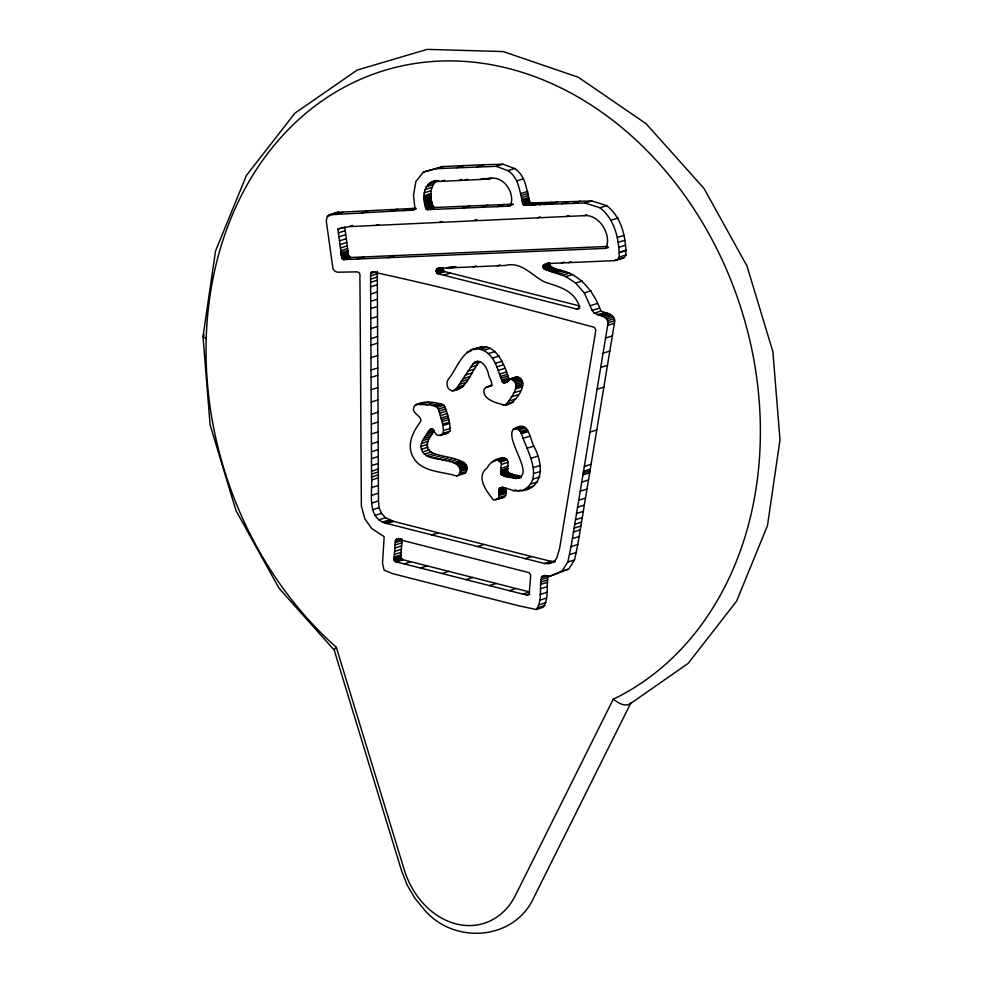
<?xml version="1.0" encoding="UTF-8"?>
<svg xmlns="http://www.w3.org/2000/svg" width="983" height="983" viewBox="0 0 983 983"><rect width="100%" height="100%" fill="white"/><g stroke="black" fill="none" stroke-linecap="round" stroke-linejoin="round"><path stroke-width="1.47" d="M370.566 275.928L370.788 272.746L371.844 271.775C446.552 287.81 520.671 307.347 594.445 327.364L595.845 329.907L595.329 333.286L559.61 548.44L556.857 557.852L554.756 560.802L548.637 563.628L544.484 563.505L386.995 523.534C366.032 518.827 372.618 492.815 371.586 477.05L370.566 275.928L377.325 273.802L377.337 271.394M495.653 500.028L498.946 497.631C497.41 485.086 502.473 486.732 513.384 490.664C542.825 494.019 545.442 466.79 533.732 446.147C529.468 436.685 528.031 418.967 513.2 429.46C504.181 441.109 541.658 482.346 510.46 477.455C500.617 477.173 499.462 472.59 501.49 464.381C498.492 455.682 489.669 462.428 487.199 467.871C475.182 476.583 486.917 492.065 493.552 499.991L502.411 497.902L505.704 495.506L505.901 488.281L499.143 490.406M541.4 577.685L542.665 576.259L549.325 576.443L561.993 571.148L567.83 562.018L571.062 546.609L607.666 325.361C609.853 316.637 599.79 315.469 594.199 313.196L592.171 310.444L584.307 292.922L575.669 283.03L565.79 276.616L544.459 269.072L543.28 267.831L543.341 265.275L548.219 263.542L614.056 260.655L617.521 259.696L619.253 257.104C619.143 239.041 614.891 219.393 599.937 207.769L584.996 203.051L523.632 205.066C519.38 193.54 519.995 178.574 507.928 170.661L496.194 166.336L436.219 168.658L423.476 172L415.883 181.45L413.511 195.15L414.851 207.61L413.548 210.006L329.231 214.81L327.364 216.334L326.27 220.868L332.942 268.654L334.724 271.124L337.501 272.217L356.927 271.861C361.732 271.836 359.336 278.349 359.95 281.224L361.363 506.036L364.84 518.827L371.709 528.559L384.169 536.669L382.522 563.32L384.095 570.103L392.278 573.556L518.729 605.786L536.214 609.521L542.972 607.396C549.448 598.708 545.921 585.966 548.158 575.559L541.4 577.685C539.163 588.092 542.69 600.834 536.214 609.521M617.521 259.696L624.279 257.571L626.011 254.978C625.901 236.915 621.649 217.268 606.695 205.644L591.754 200.925L530.39 202.94C526.138 191.415 526.753 176.448 514.687 168.535L502.94 164.21L483.943 164.726L442.977 166.532L423.476 172M432.889 181.781L487.543 179.127C503.259 173.413 516.087 193.995 510.226 206.074L427.765 209.649C420.441 201.945 423.157 180.663 436.944 180.503M513.089 204.12L434.523 207.524C428.379 201.687 429.743 185.504 436.857 180.761L430.099 182.887M549.325 576.443L568.752 569.022L574.588 559.892L577.82 544.484L614.424 323.235C616.611 314.511 606.548 313.344 600.957 311.07C593.351 290.501 579.294 273.016 556.734 269.317C554.228 268.027 548.477 267.229 550.099 263.149L543.341 265.275M460.4 471.447C457.783 452.794 423.12 466.544 420.896 446.417C421.474 439.856 426.561 435.002 429.743 429.534C433.626 427.077 434.621 435.051 438.258 435.469L447.056 433.392L449.858 431.193C450.447 422.518 447.72 413.044 443.886 405.217C435.125 401.728 423.784 400.413 415.268 405.193C408.559 413.13 422.69 415.268 420.699 421.498C413.302 431.365 406.507 443.8 412.627 456.161C420.405 472.356 441.465 471.164 456.456 475.956L458.447 475.33L460.4 471.447L467.158 469.321C465.168 449.292 408.473 464.713 433.589 431.795L426.831 433.921M393.986 559.057L395.436 540.724L397.341 539.089L528.965 572.61L530.685 575.018L529.198 593.806L527.134 595.194L396.174 561.821C390.595 559.524 398.459 557.066 400.781 556.452L402.145 539.028L395.387 541.154M491.856 385.311L485.676 387.548L484.091 389.317C481.989 400.044 497.533 403.141 505.151 405.229C510.46 399.43 523.374 383.001 510.066 378.971C507.314 380.224 503.063 386.27 501.686 380.052C497.386 369.289 494.965 355.981 483.513 350.415C465.328 342.723 457.931 366.757 449.428 377.89C445.385 381.711 446.282 389.538 452.168 390.841C467.736 389.796 470.439 371.414 479.593 361.842L472.835 363.968L457.439 387.204L454.392 390.411M505.151 405.229C514.773 405.094 531.729 381.146 516.825 376.845L510.066 378.971M513.187 478.107L519.933 475.981C508.592 474.039 505.692 473.487 508.248 462.256C506.245 455.534 498.59 458.078 494.105 460.462M436.194 270.362L437.742 268.371L505.385 265.459C521.506 261.294 531.742 275.473 544.398 281.9C556.943 286.262 571.86 289.358 577.955 302.887C579.601 304.828 579.884 309.952 576.198 308.932L438.049 273.729C433.392 271.099 439.266 267.818 442.952 268.236L436.255 269.858M206.233 338.975L203.076 336.284L215.523 251.021L246.389 175.502L294.839 113.242L357.222 70.051L427.187 49.371L503.284 51.571L578.311 77.264L646.015 123.637L703.988 188.441L746.982 265.988L772.896 351.779L779.986 439.942L767.477 525.622L736.611 601.141L688.161 663.402L629.931 703.975C624.217 707.047 617.803 702.55 613.257 699.208A335.375 270.694 72.5 0 0 701.616 221.212A335.375 270.694 72.5 0 0 277.28 141.601A335.375 270.694 72.5 0 0 336.297 647.244L404.222 869.697A74.327 59.988 72.5 0 0 457.353 924.217A74.327 59.988 72.5 0 0 515.51 895.255L613.257 699.208M522.145 490.603C543.882 480.601 528.842 453.949 523.103 438.295C521.617 434.547 520.13 427.666 514.613 428.735M440.298 435.518L443.1 433.319C444.23 425.147 440.495 417.013 438.381 409.161C433.736 402.821 423.784 405.586 416.964 404.16M203.076 336.284L204.157 334.712M456.456 475.956L465.205 473.204L467.158 469.321M629.931 703.975L630.988 702.685L533.916 897.368C514.453 940.657 454.134 944.786 424.423 909.853L414.875 898.253L407.122 884.97L401.58 870.827L334.159 650.021L279.012 588.215L236.018 510.656L210.104 424.877L203.014 336.702M336.297 647.244L334.306 649.394L334.589 650.316M472.835 363.968C480.073 356.116 487.347 367.519 488.477 374.326C488.576 377.57 495.162 384.906 489.153 386.159M499.327 459.553L502.399 457.783M474.605 349.653C494.412 338.177 504.771 364.902 509.391 380.065M519.958 427.335L521.371 426.61M516.825 376.845L502.264 381.576M436.219 168.658L442.977 166.532M456.788 167.663L463.546 165.537M477.185 166.852L483.943 164.726M329.231 214.81L337.906 212.303L415.944 208.298L409.186 210.423M436.145 181.302L438.848 180.454M331.148 214.429L337.906 212.303M331.652 214.466L338.41 212.34M332.156 214.577L338.914 212.451M427.802 184.583L434.56 182.457M327.364 216.334L330.067 215.486M441.92 181.044L444.623 180.196M336.039 214.503L342.797 212.377M426.032 186.831L432.79 184.706M496.194 166.336L502.94 164.21M424.816 189.596L431.574 187.47M459.27 180.294L461.973 179.447M424.189 192.852L430.947 190.727M465.02 180.061L467.724 179.213M361.572 213.028L368.33 210.903M424.115 195.691L430.873 193.565M424.177 196.919L430.935 194.794M480.589 179.41L483.292 178.562M507.928 170.661L514.687 168.535M483.231 179.299L485.934 178.451M424.263 198.136L431.021 196.01M485.381 179.213L488.084 178.365M486.56 179.164L489.264 178.316M487.543 179.127L490.247 178.279M424.398 199.365L431.156 197.239M488.907 179.066L491.611 178.218M424.545 200.593L431.304 198.468M390.816 211.345L397.574 209.219M337.931 229.064L348.523 226.668L584.013 215.67C599.827 213.901 612.348 236.153 605.7 248.355L343.78 259.61L341.654 257.362L337.931 229.064L343.337 227.368M424.705 201.847L431.463 199.721M349.874 226.237L352.578 225.39M424.889 203.1L431.648 200.974M403.227 210.669L409.985 208.543M425 203.899L431.758 201.773M406.212 210.546L412.958 208.421M425.086 204.452L431.844 202.326M425.16 205.017L431.918 202.891M338.447 232.836L345.205 230.71M425.234 205.582L431.992 203.456M411.533 210.313L415.588 209.035M411.914 210.276L415.969 208.998M425.32 206.16L432.078 204.034M425.393 206.725L432.151 204.599M425.455 207.302L432.213 205.177M425.504 207.585L432.262 205.459M425.578 207.868L432.336 205.742M425.688 208.138L432.446 206.012M425.811 208.396L432.569 206.27M425.958 208.629L432.717 206.504M426.131 208.851L432.889 206.725M426.303 209.035L433.061 206.909M338.988 236.817L345.746 234.691L344.689 226.938M426.438 209.158L433.343 207.143M516.849 180.884L523.607 178.759M375.973 225.402L378.676 224.542M426.733 209.367L433.491 207.241M426.892 209.453L433.81 207.401M427.212 209.576L434.216 207.499M427.531 209.637L434.523 207.524M339.516 240.81L346.274 238.685L345.746 234.691M340.032 244.595L346.79 242.469L346.274 238.685M462.796 208.126L469.555 206M340.474 247.962L347.232 245.836L346.79 242.469M521.015 193.442L527.773 191.316M340.831 250.677L347.589 248.552L347.232 245.836M481.154 207.327L487.912 205.201M521.309 195.519L528.068 193.393M341.076 252.557L347.835 250.432L347.589 248.552M439.352 222.379L442.055 221.519M341.175 253.368L347.933 251.243L347.835 250.432M341.236 253.86L347.994 251.734M341.298 254.364L348.056 252.238L347.933 251.243M521.604 197.632L528.35 195.506M341.347 254.867L348.056 252.238M341.408 255.371L348.105 252.742M497.275 206.639L504.033 204.513M341.47 255.887L348.166 253.245M341.531 256.403L348.228 253.761M521.862 199.684L528.621 197.558M341.605 256.932L348.289 254.278M341.654 257.362L348.363 254.806M341.703 257.595L348.412 255.236M522.01 200.802L528.768 198.677M341.765 257.816L348.523 255.691L350.857 257.485L607.85 246.426M341.838 258.038L348.596 255.912M341.937 258.259L348.695 256.133M507.842 206.172L513.249 204.476M342.047 258.455L348.805 256.33M522.157 201.945L528.915 199.819M342.182 258.652L348.94 256.526M342.317 258.836L349.076 256.71M342.477 258.996L349.235 256.87M342.649 259.143L349.407 257.018M342.821 259.279L349.764 257.263M343.19 259.475L349.948 257.349M522.317 203.149L529.075 201.023M343.386 259.537L350.341 257.46M343.78 259.61L350.857 257.485M522.784 204.292L529.542 202.166M474.248 220.339L476.952 219.492M523.632 205.066L530.39 202.94M524.664 205.3L531.422 203.174M525.696 205.275L532.454 203.149M526.716 205.25L533.474 203.137M527.81 205.238L534.568 203.112M357.333 259.033L364.091 256.907M529.935 205.189L536.693 203.063M532.012 205.14L538.77 203.014M534.285 205.054L541.043 202.928M539.606 204.82L546.351 202.695M544.901 204.575L551.66 202.449M550.48 204.304L557.226 202.179M387.916 257.718L394.674 255.592M561.834 203.764L568.592 201.638M573.322 203.321L580.081 201.196M537.652 217.71L540.355 216.862M584.996 203.051L591.754 200.925M370.788 272.746L373.491 271.886M370.579 273.52L375.985 271.824M566.466 216.407L569.169 215.56M370.579 279.123L377.337 276.997M599.937 207.769L606.695 205.644M370.591 282.305L377.349 280.18M584.013 215.67L586.716 214.822M370.603 286.839L377.361 284.714M436.956 268.703L439.659 267.843M436.649 269.01L440.703 267.732M436.415 269.403L441.822 267.708M442.952 268.236L436.219 270.878L442.989 268.851M436.268 271.247L443.014 268.973M436.305 271.492L443.05 269.244M447.081 267.917L449.784 267.069M448.653 267.855L451.357 266.995M436.403 271.947L443.161 269.821L442.977 268.703M450.226 267.781L452.93 266.934M436.563 272.365L443.321 270.239L444.808 271.603L580.007 306.057M451.799 267.708L454.502 266.86M436.771 272.746L443.53 270.62M453.372 267.634L456.075 266.786M370.628 294.077L377.386 291.951L377.325 273.802M437.042 273.077L443.788 270.952M437.337 273.36L444.095 271.234M437.681 273.581L444.439 271.455M438.049 273.729L444.808 271.603M611.438 220.106L618.196 217.98M443.616 275.142L450.374 273.016M473.45 266.786L476.153 265.938M370.652 301.326L377.411 299.201L377.386 291.951M497.398 265.791L500.101 264.943M370.689 308.576L377.447 306.45L377.411 299.201M617.349 237.468L624.107 235.342M370.738 318.603L377.497 316.477L377.447 306.45M545.368 263.972L548.072 263.125M543.931 264.697L549.423 262.805M543.046 266.049L549.804 263.923M618.012 242.42L624.77 240.294M543.021 266.946L549.78 264.82M543.28 267.831L550.038 265.705M605.7 248.355L608.403 247.507M543.783 268.568L550.529 266.442M561.49 262.965L564.193 262.117M544.459 269.072L551.217 266.946M545.024 269.317L551.782 267.192M545.577 269.575L552.335 267.45M568.346 262.67L571.049 261.822M546.13 269.821L552.888 267.695M618.663 247.372L625.421 245.246M547.334 270.374L554.093 268.248M548.637 270.939L555.395 268.814M549.976 271.443L556.734 269.317M370.8 328.629L377.558 326.503M551.819 272.045L558.577 269.92M553.724 272.61L560.482 270.485M619.29 252.348L626.036 250.087M619.339 252.717L626.085 250.468M555.616 273.139L562.374 271.013M558.983 274.11L565.741 271.984M619.253 257.104L626.011 254.978M562.448 275.24L569.206 273.114M614.056 260.655L624.279 257.571M565.79 276.616L572.548 274.49M370.849 338.656L377.607 336.53M370.898 345.242L377.656 343.116M575.669 283.03L582.428 280.905M370.96 357.64L377.718 355.514M584.307 292.922L591.066 290.796M371.033 370.026L377.791 367.9M576.198 308.932L578.901 308.084M577.168 309.154L579.872 308.306M590.451 305.664L597.209 303.538M371.082 377.386L377.841 375.26M592.171 310.444L598.93 308.318M470.808 349.825L477.566 347.699M475.403 348.768L482.161 346.643M466.851 352.43L470.906 351.152M594.199 313.196L600.957 311.07M480.355 349.284L487.113 347.159M483.513 350.415L490.271 348.289M597.553 314.793L604.312 312.668M599.028 315.002L605.786 312.877M599.999 315.236L606.757 313.11M601.006 315.543L607.764 313.417M601.375 315.654L608.133 313.528M601.584 315.715L608.563 313.663M603.673 316.501L610.431 314.376M371.144 389.71L377.902 387.585M488.428 353.585L495.186 351.459M605.467 317.62L612.225 315.494M606.732 319.02L613.49 316.895M474.814 362.223L477.517 361.363M607.494 320.741L614.252 318.615M492.508 358.095L499.266 355.969M607.801 322.854L614.559 320.728M470.55 367.249L477.308 365.123M607.666 325.361L614.424 323.235M467.957 371.144L474.715 369.018M371.218 402.022L377.976 399.897M495.371 363.366L502.129 361.24M465.401 375.039L472.159 372.913M496.796 366.868L503.554 364.742M463.005 378.725L469.763 376.6M461.162 381.539L467.92 379.413M498.172 370.456L504.918 368.33M605.577 338.054L612.335 335.928M459.307 384.378L466.065 382.252M457.439 387.204L464.197 385.078M371.279 414.347L378.037 412.221M499.524 374.118L506.27 372.004M456.075 389.084L462.833 386.958M452.168 390.841L458.926 388.715M500.384 376.489L507.142 374.363M415.268 405.193L422.026 403.067M501.023 378.258L507.781 376.133M421.302 404.332L428.06 402.207M501.686 380.052L508.444 377.927M426.561 404.849L433.319 402.723M485.676 387.548L492.422 385.422M502.632 382.19L508.039 380.482M512.02 379.34L518.778 377.214M506.294 381.465L508.997 380.618M371.341 424.177L378.086 422.051L377.497 316.477M503.112 382.657L507.167 381.379M431.721 405.574L438.479 403.46M503.665 382.952L507.719 381.687M504.267 383.063L506.97 382.203M513.433 380.175L520.191 378.05M603.083 353.18L609.841 351.054M435.174 406.212L442.043 404.111L435.285 406.237M514.576 381.293L521.322 379.168M437.128 407.343L443.886 405.217M515.436 382.657L522.194 380.532M515.989 384.23L522.747 382.104M438.381 409.161L445.139 407.036M516.186 385.877L522.931 383.751M439.143 411.103L445.901 408.977M515.989 387.499L522.747 385.373M371.39 434.007L378.136 431.881M515.436 389.047L522.194 386.921M439.72 413.265L446.479 411.14M440.335 415.674L447.093 413.548M513.421 392.93L520.179 390.804M600.736 367.421L607.494 365.295M440.962 418.082L447.72 415.956M511.209 396.923L517.967 394.797M441.416 419.852L448.174 417.726M371.427 443.837L378.185 441.711M441.908 421.756L448.666 419.63M508.789 401.076L515.547 398.951M442.571 424.287L449.329 422.162M506.835 404.062L513.593 401.936M503.124 405.389L508.53 403.694M429.743 429.534L432.446 428.686M442.903 425.553L449.661 423.427M429.166 430.394L433.22 429.116M428.49 431.439L432.545 430.161M427.802 432.471L434.56 430.345M371.476 451.738L378.234 449.612M425.332 436.206L432.078 434.081M443.665 430.443L450.423 428.318M423.87 438.467L430.628 436.341M443.1 433.319L449.858 431.193M422.444 440.789L429.202 438.664M441.686 434.867L448.445 432.741M371.5 458.656L378.258 456.53M421.277 443.53L428.035 441.404M597.209 389.207L603.967 387.081M420.896 446.417L427.654 444.291M421.302 449.317L428.06 447.191M371.537 465.586L378.295 463.46M422.481 452.02L429.239 449.895M424.287 454.22L431.046 452.094M371.562 471.176L378.32 469.051M426.634 455.793L433.392 453.667M371.574 474.113L378.332 471.987M513.2 429.46L522.845 426.487M517.586 428.981L524.344 426.855M429.792 456.825L436.55 454.699M519.098 429.927L525.856 427.802M371.586 477.05L378.344 474.924L378.086 422.051M433.872 457.881L440.63 455.756M520.376 431.537L527.134 429.411M520.769 432.409L527.515 430.284M437.939 458.926L444.697 456.8M371.599 479.987L378.357 477.861L378.344 474.924M521.027 433.073L527.785 430.947M521.285 433.712L528.043 431.586M441.969 459.946L448.727 457.82M445.741 460.904L452.499 458.778M523.103 438.295L529.862 436.169M449.563 461.875L456.321 459.749M371.623 487.605L378.381 485.479L378.357 477.861M453.384 462.87L460.142 460.744M455.903 463.62L462.661 461.494M457.525 464.492L464.283 462.366M458.828 465.647L465.586 463.521M459.725 466.974L466.483 464.848M371.672 495.321L378.43 493.196L378.381 485.479M460.241 468.326L466.999 466.2M526.974 448.273L533.732 446.147M460.462 469.825L467.22 467.699M497.128 459.995L503.886 457.869M492.569 461.678L495.272 460.83M497.803 460.241L504.562 458.115M498.492 460.609L505.25 458.483M590.07 432.065L596.828 429.94M499.18 461.088L505.938 458.975M459.761 473.659L466.52 471.533M500.273 462.133L507.031 460.007M371.746 503.063L378.504 500.937L378.43 493.196M501.49 464.381L508.248 462.256M530.562 458.397L537.32 456.272M501.662 468.166L508.42 466.04M372.311 509.808L379.069 507.683L378.504 500.937M501.133 470.304L507.892 468.178M501.047 470.611L507.806 468.486M500.937 470.943L507.695 468.817M500.863 471.201L507.621 469.075M500.789 471.471L507.535 469.346M500.679 471.803L507.437 469.677M500.617 472.024L507.375 469.899M500.544 472.676L507.302 470.55M500.617 473.339L507.375 471.213M500.839 473.978L507.597 471.852M501.207 474.543L507.965 472.418M501.662 474.973L508.42 472.848M502.202 475.256L508.961 473.13M374.707 515.448L381.465 513.323L385.459 517.746L393.753 521.408L531.705 556.575L551.242 561.379L555.395 561.502L548.637 563.628M503.247 475.539L510.005 473.413M504.488 475.858L511.246 473.732M505.717 476.19L512.475 474.064M533.327 467.613L540.085 465.487M507.707 476.73L514.453 474.605M510.46 477.455L517.218 475.33M378.701 519.872L385.459 517.746M515.854 478.61L521.26 476.902M518.201 478.414L520.904 477.566M533.892 473.487L540.65 471.361M382.559 522.071L389.317 519.946M383.984 522.612L390.743 520.486M385.471 523.103L392.229 520.978M386.995 523.534L393.753 521.408M499.585 487.998L502.288 487.15M499.266 488.49L503.321 487.224M499.094 489.092L503.149 487.814M499.069 489.743L504.476 488.047M532.983 479.077L539.741 476.952M499.217 491.033L505.975 488.907M499.29 491.598L506.036 489.473M499.376 492.348L506.134 490.222M499.462 493.122L506.22 490.996M584.307 466.446L591.066 464.32M499.524 493.785L506.282 491.66M530.636 484.078L537.394 481.953M513.384 490.664L516.075 489.817M499.511 495.346L506.27 493.22M518.213 490.775L520.916 489.927M526.839 488.17L533.597 486.057M498.946 497.631L505.704 495.506M583.497 471.299L590.255 469.174M496.255 499.143L500.31 497.865M497.668 499.18L504.426 497.054M583.202 473.106L589.96 470.98M582.894 474.924L589.653 472.798M396.26 539.36L398.963 538.5M395.965 539.606L398.668 538.758M395.731 539.913L398.434 539.065M395.547 540.294L399.602 539.016M395.436 540.724L400.843 539.028M581.703 482.137L588.461 480.011M395.277 542.567L402.035 540.441M395.092 545L401.85 542.874M431.611 534.912L438.357 532.786M394.847 548.072L401.605 545.946M580.191 491.23L586.949 489.104M394.588 551.365L401.347 549.239M394.343 554.473L401.101 552.348M394.146 557.017L400.904 554.891M578.68 500.261L585.438 498.135M394.023 558.577L400.781 556.452M394.023 559.536L400.745 556.931M394.122 559.978L400.88 557.852L402.932 559.696L529.604 591.975L522.845 594.101M394.294 560.408L401.052 558.283M394.527 560.802L401.285 558.676M394.81 561.133L401.568 559.008M395.141 561.416L401.9 559.29M395.51 561.625L402.268 559.499M396.174 561.821L402.932 559.696M577.525 507.24L584.271 505.115M404.173 563.861L410.931 561.735M576.468 513.507L583.226 511.381M477.431 546.597L484.189 544.471M420.441 568.002L427.187 565.876M575.436 519.761L582.194 517.636M574.686 524.295L581.444 522.17M574.06 528.141L580.818 526.016M573.445 531.963L580.203 529.837M442.018 573.507L448.776 571.381M572.376 538.635L579.134 536.509M524.947 558.7L531.705 556.575M465.991 579.614L472.749 577.488M571.062 546.609L577.82 544.484M569.685 554.572L576.431 552.458M544.484 563.505L551.242 561.379M489.411 585.573L496.169 583.447M567.83 562.018L574.588 559.892M542.665 576.259L545.368 575.411M541.866 576.763L545.921 575.485M561.993 571.148L568.752 569.022M541.215 579.638L547.973 577.513M509.341 590.66L516.1 588.534M541.019 581.997L547.777 579.872M540.822 584.357L547.58 582.231M540.441 588.817L547.199 586.691M527.134 595.194L529.837 594.346M539.986 594.494L546.745 592.368M539.618 600.22L546.376 598.094M539.225 604.742L545.983 602.616M538.156 607.641L544.914 605.516M465.205 473.204L461.101 473.413M526.261 488.772L528.903 488.477M509.882 403.263L511.91 403.104M445.016 433.343L447.056 433.392M379.069 507.683L381.465 513.323"/></g></svg>
